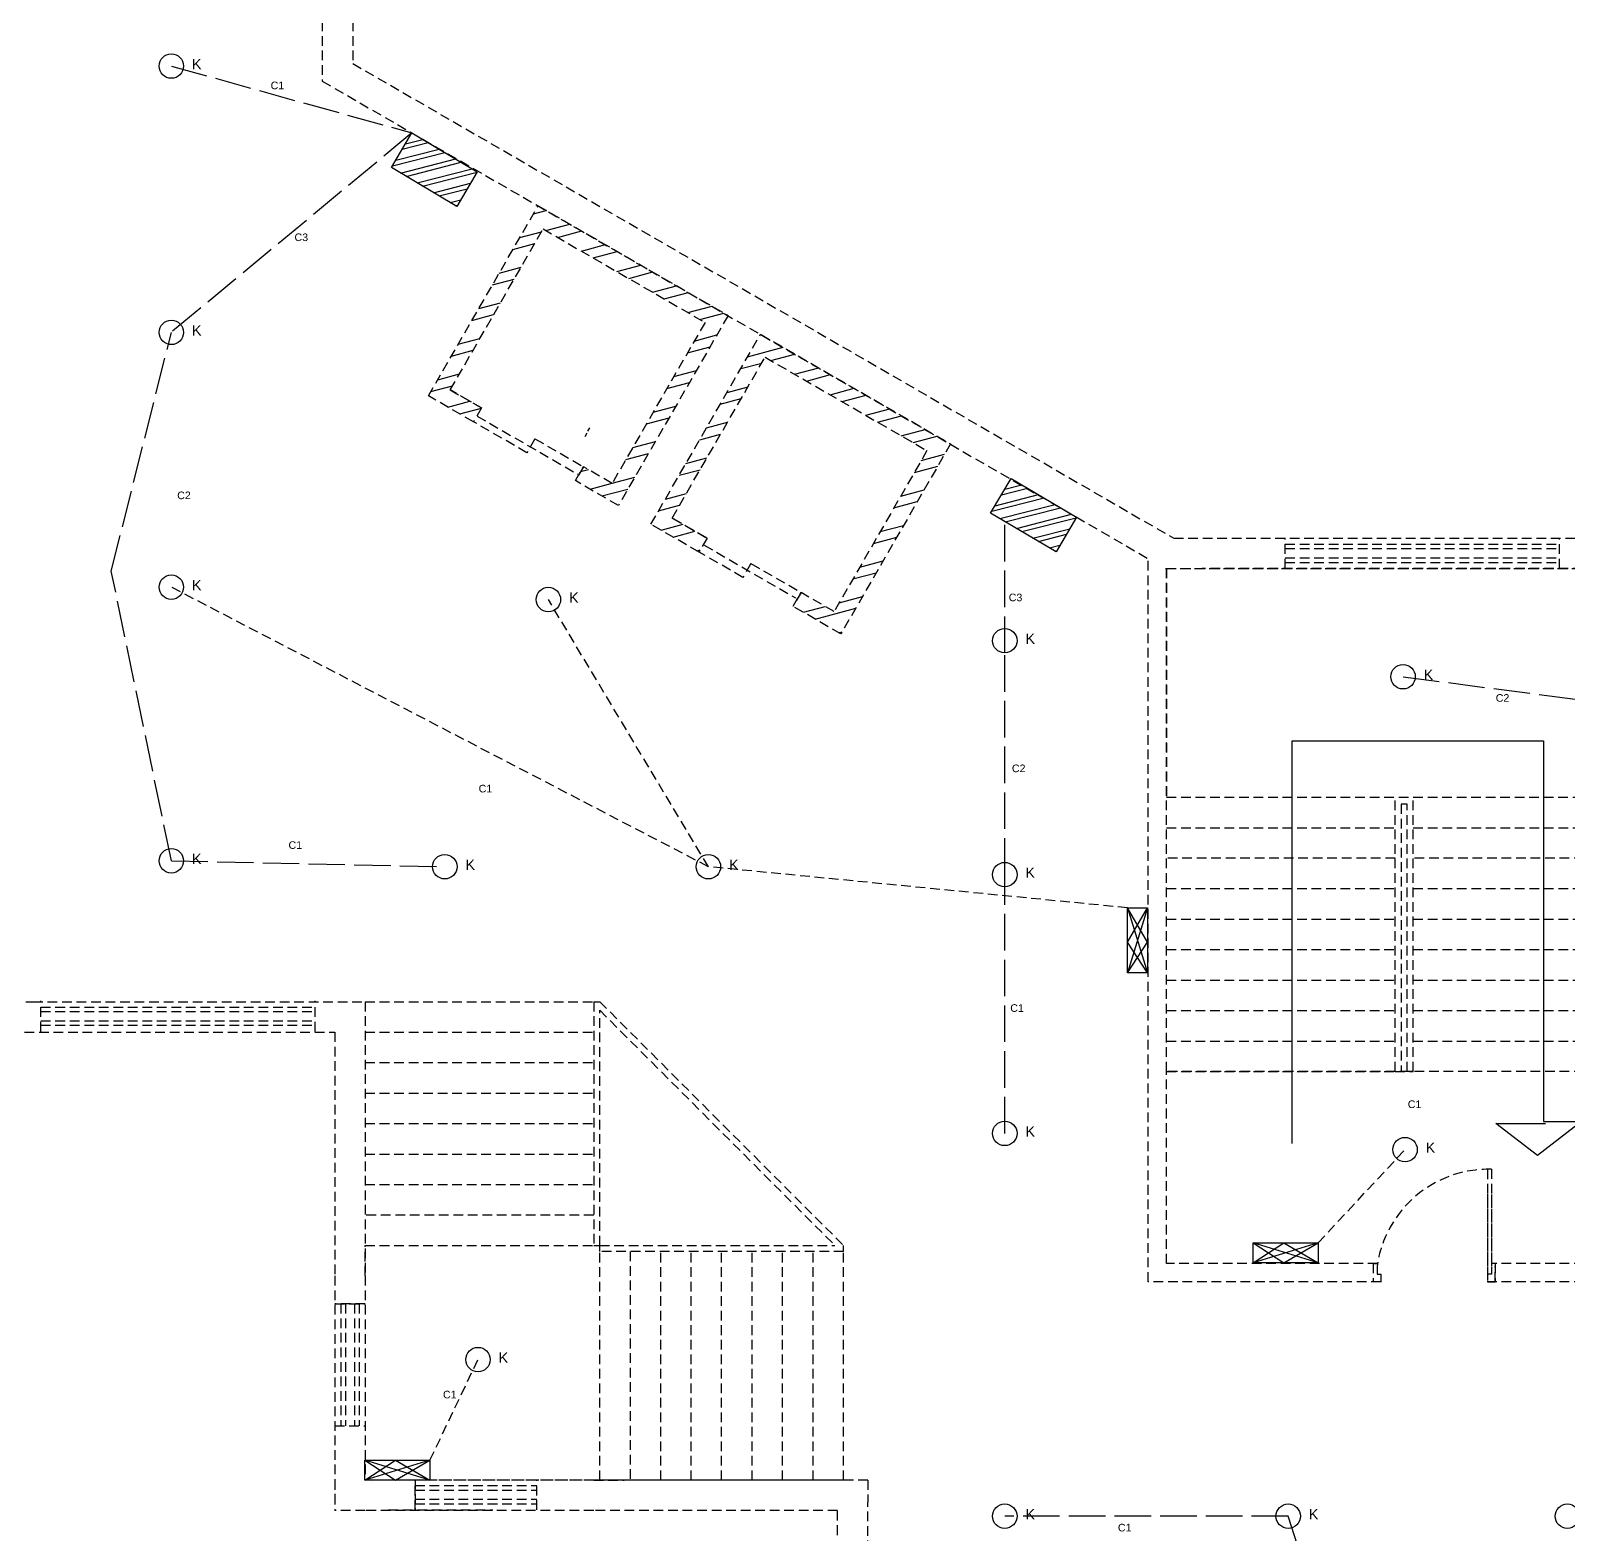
# Model space of a CAD drawing. Header units: millimetres. Extents: x 5814 to 14117, y 764 to 2474.
# Drawn here: x 6483 to 6987, y 1276 to 1769 of the extents above; entities that cross this region are included whole.
import ezdxf

# ---------------------------------------------------------------- set-up
doc = ezdxf.new("R2010")
doc.units = ezdxf.units.MM
doc.linetypes.add('ACAD_ISO02W100', pattern=[15, 12, -3])
doc.linetypes.add('HIDDEN2', pattern=[4.7625, 3.175, -1.5875])
doc.layers.get('0').update_dxf_attribs({"linetype": 'HIDDEN2'})
for name, color, linetype in [('conduit', 7, 'ACAD_ISO02W100'), ('CONT_35', 250, 'Continuous'), ('emfittings', 7, 'Continuous'), ('fittings', 7, 'Continuous'), ('windows', 40, 'Continuous')]:
    doc.layers.add(name, color=color, linetype=linetype)
doc.layers.add('emconduit', color=1, linetype='HIDDEN2', plot=False)
doc.styles.get("Standard").update_dxf_attribs({"font": 'arial.ttf', "height": 4})

msp = doc.modelspace()

# ---------------------------------------------------------------- hatches: boundary and pattern name
h = msp.add_hatch()
h.set_pattern_fill('ANSI32', color=256, angle=-30)
h.set_pattern_definition([(15, (7371.081, 949.799), (-2.46525, 9.20044), []), (15, (7374.969, 947.554), (-2.46525, 9.20044), [])])
h.paths.add_polyline_path([(6723.784, 1662.188), (6776.921, 1631.51), (6746.446, 1578.725), (6735.59, 1584.993), (6732.955, 1580.429), (6748.661, 1571.361), (6784.661, 1633.715), (6722.308, 1669.715), (6686.308, 1607.361), (6702.101, 1598.243), (6704.736, 1602.807), (6693.309, 1609.404)])
h.paths.add_polyline_path([(6711.66, 1675.863), (6649.306, 1711.863), (6613.306, 1649.509), (6628.109, 1640.962), (6630.744, 1645.526), (6620.46, 1651.464), (6650.935, 1704.248), (6704.072, 1673.569), (6673.597, 1620.785), (6664.169, 1626.228), (6661.534, 1621.664), (6675.66, 1613.509)])
at = {"layer": 'fittings'}
h = msp.add_hatch(dxfattribs=at)
h.set_pattern_fill('ANSI32', color=256, scale=0.468168, angle=149.32554)
h.set_pattern_definition([(194.32554, (8079.4053, 1462.6648), (1.103369, -4.320639), []), (194.32554, (8077.5973, 1463.737), (1.103369, -4.320639), [])])
h.paths.add_polyline_path([(6622.598, 1711.65), (6629.346, 1723.027), (6607.887, 1735.756), (6601.139, 1724.379)])
h = msp.add_hatch(dxfattribs=at)
h.set_pattern_fill('ANSI32', color=256, scale=0.468168, angle=149.32554)
h.set_pattern_definition([(194.32554, (8276.0825, 1349.3063), (1.103369, -4.320639), []), (194.32554, (8274.2745, 1350.3787), (1.103369, -4.320639), [])])
h.paths.add_polyline_path([(6819.275, 1598.292), (6826.024, 1609.669), (6804.564, 1622.398), (6797.816, 1611.02)])

# ---------------------------------------------------------------- linework, layer by layer
for p, q in [((6578.437, 1824.702), (6578.437, 1752.779)), ((6588.437, 1824.702), (6588.437, 1758.552)), ((6588.437, 1758.552), (6857.889, 1602.799)), ((6578.437, 1752.779), (6849.53, 1596.081)), ((6620.46, 1651.464), (6630.744, 1645.526)), ((6620.46, 1651.464), (6630.744, 1645.526)), ((6630.744, 1645.526), (6628.109, 1640.962)), ((6645.634, 1630.844), (6628.109, 1640.962)), ((6629.256, 1642.869), (6662.288, 1623.798)), ((6648.269, 1635.408), (6645.634, 1630.844)), ((6648.269, 1635.408), (6664.169, 1626.228)), ((6661.534, 1621.664), (6664.169, 1626.228)), ((6664.169, 1626.228), (6661.534, 1621.664)), ((6693.309, 1609.404), (6704.736, 1602.807)), ((6704.736, 1602.807), (6702.101, 1598.243)), ((6703.741, 1600.529), (6733.785, 1583.183)), ((6716.524, 1589.916), (6702.101, 1598.243)), ((6719.159, 1594.48), (6716.524, 1589.916)), ((6719.159, 1594.48), (6735.59, 1584.993)), ((6855.209, 1592.799), (7011.53, 1592.799)), ((6855.209, 1592.799), (6905.209, 1592.799)), ((6855.209, 1592.799), (7011.505, 1592.799)), ((6855.209, 1592.799), (6905.209, 1592.799)), ((6855.53, 1592.799), (6855.53, 1517.799)), ((7011.209, 1592.799), (6867.209, 1592.799)), ((6984.497, 1592.866), (6984.497, 1592.884)), ((6732.955, 1580.429), (6735.59, 1584.993)), ((6735.59, 1584.993), (6732.955, 1580.429)), ((6855.53, 1517.799), (7011.53, 1517.799)), ((6930.53, 1427.799), (6930.53, 1517.799)), ((6934.53, 1515.498), (6932.53, 1515.498)), ((6932.53, 1515.498), (6932.53, 1427.799)), ((6934.53, 1427.799), (6934.53, 1515.498)), ((6936.53, 1427.799), (6936.53, 1517.799)), ((6855.53, 1507.799), (6930.53, 1507.799)), ((6936.53, 1507.799), (7011.53, 1507.799)), ((6930.53, 1497.799), (6855.53, 1497.799)), ((7011.53, 1497.799), (6936.53, 1497.799)), ((6855.53, 1487.799), (6930.53, 1487.799)), ((6936.53, 1487.799), (7011.53, 1487.799)), ((6855.53, 1477.799), (6930.53, 1477.799)), ((6936.53, 1477.799), (7011.53, 1477.799)), ((6855.53, 1467.799), (6930.53, 1467.799)), ((6936.53, 1467.799), (7011.53, 1467.799)), ((6855.53, 1457.799), (6930.53, 1457.799)), ((6936.53, 1457.799), (7011.53, 1457.799)), ((6476.437, 1450.702), (6483.544, 1450.702)), ((6483.544, 1450.702), (6592.53, 1450.702)), ((6592.53, 1450.702), (6592.53, 1360.702)), ((6592.53, 1450.702), (6667.53, 1450.702)), ((6592.53, 1450.702), (6592.53, 1360.702)), ((6667.53, 1450.702), (6667.53, 1370.702)), ((6667.53, 1450.702), (6669.53, 1450.702)), ((6669.53, 1450.702), (6749.53, 1370.702)), ((6669.53, 1370.702), (6669.53, 1447.874)), ((6669.53, 1447.874), (6746.702, 1370.702)), ((6855.53, 1447.799), (6930.53, 1447.799)), ((6936.53, 1447.799), (7011.53, 1447.799)), ((6480.758, 1440.702), (6582.53, 1440.702)), ((6576.088, 1440.953), (6576.088, 1440.97)), ((6582.53, 1440.702), (6582.53, 1360.702)), ((6592.53, 1440.702), (6667.53, 1440.702)), ((6606.088, 1440.953), (6606.088, 1440.97)), ((6855.53, 1437.799), (6930.53, 1437.799)), ((6936.53, 1437.799), (7011.53, 1437.799)), ((6592.53, 1430.702), (6667.53, 1430.702)), ((6855.53, 1427.799), (6930.53, 1427.799)), ((6930.53, 1427.799), (6936.53, 1427.799)), ((6936.53, 1427.799), (6934.53, 1427.799)), ((6592.53, 1420.702), (6667.53, 1420.702)), ((6592.53, 1410.702), (6667.53, 1410.702)), ((6592.53, 1400.702), (6667.53, 1400.702)), ((6592.53, 1390.702), (6667.53, 1390.702)), ((6667.53, 1380.702), (6592.53, 1380.702)), ((6592.53, 1360.702), (6592.53, 1370.702)), ((6592.53, 1360.702), (6592.53, 1370.702)), ((6592.53, 1370.702), (6667.53, 1370.702)), ((6667.53, 1370.702), (6669.53, 1370.702)), ((6669.53, 1370.702), (6746.702, 1370.702)), ((6669.53, 1368.702), (6669.53, 1370.702)), ((6749.53, 1368.702), (6669.53, 1368.702)), ((6669.53, 1293.702), (6669.53, 1368.702)), ((6679.53, 1368.702), (6679.53, 1293.702)), ((6689.53, 1293.702), (6689.53, 1368.702)), ((6699.53, 1293.702), (6699.53, 1368.702)), ((6709.53, 1293.702), (6709.53, 1368.702)), ((6719.53, 1293.702), (6719.53, 1368.702)), ((6729.53, 1293.702), (6729.53, 1368.702)), ((6739.53, 1293.702), (6739.53, 1368.702)), ((6749.53, 1368.702), (6749.53, 1370.702)), ((6749.53, 1293.702), (6749.53, 1368.702)), ((6963.398, 1364.773), (6962.148, 1364.773)), ((6963.398, 1358.765), (6963.398, 1363.765)), ((6582.53, 1360.702), (6582.53, 1285.702)), ((6592.53, 1360.702), (6592.53, 1293.702)), ((6592.53, 1360.702), (6592.53, 1293.702)), ((6925.878, 1358.765), (6925.878, 1358.7)), ((6960.898, 1358.765), (6963.398, 1358.765)), ((6960.898, 1358.765), (6963.398, 1358.765)), ((6582.562, 1351.519), (6592.562, 1351.519)), ((6582.53, 1293.702), (6582.53, 1283.702)), ((6667.53, 1293.702), (6592.53, 1293.702)), ((6667.53, 1293.702), (6592.53, 1293.702)), ((6749.53, 1293.702), (6592.53, 1293.702)), ((6608.925, 1283.912), (6608.925, 1293.912)), ((6667.53, 1293.702), (6677.53, 1293.702)), ((6757.53, 1293.702), (6667.53, 1293.702)), ((6667.53, 1293.702), (6677.53, 1293.702)), ((6757.53, 1293.702), (6667.53, 1293.702)), ((6739.53, 1293.702), (6739.53, 1294.496)), ((6757.53, 1293.702), (6757.53, 1286.496)), ((6757.53, 1208.799), (6757.53, 1286.496)), ((6592.53, 1283.702), (6582.53, 1283.702)), ((6667.53, 1283.702), (6592.53, 1283.702)), ((6600.138, 1283.912), (6634.473, 1283.912)), ((6747.53, 1283.702), (6667.53, 1283.702)), ((6747.53, 1275.702), (6747.53, 1283.702))]:
    msp.add_line(p, q)
at = {"color": 31, "true_color": 0xfecc66}
for p, q in [((6894.497, 1592.866), (6894.497, 1602.866)), ((6984.497, 1592.866), (6984.497, 1602.866)), ((6486.088, 1440.953), (6486.088, 1450.953)), ((6576.088, 1440.953), (6576.088, 1450.953)), ((6592.562, 1351.519), (6582.562, 1351.519)), ((6582.562, 1311.521), (6592.562, 1311.521)), ((6608.925, 1293.912), (6608.925, 1283.912)), ((6648.924, 1283.912), (6648.924, 1293.912))]:
    msp.add_line(p, q, dxfattribs=at)
at = {"color": 215, "true_color": 0xa953a0}
for p, q in [((6960.898, 1395.689), (6960.898, 1358.765)), ((6962.148, 1395.711), (6962.148, 1361.265)), ((6960.898, 1387.516), (6960.898, 1358.765)), ((6962.148, 1387.48), (6962.148, 1361.265)), ((6923.378, 1364.77), (6924.781, 1364.773)), ((6923.378, 1364.773), (6923.378, 1358.765)), ((6924.628, 1363.765), (6924.628, 1361.265)), ((6963.398, 1364.766), (6962.148, 1364.766)), ((6963.398, 1364.773), (6963.398, 1358.765)), ((6925.878, 1358.765), (6923.378, 1358.765)), ((6924.628, 1361.265), (6925.878, 1361.265)), ((6925.878, 1361.265), (6925.878, 1358.765)), ((6962.148, 1361.265), (6960.898, 1361.265)), ((6962.148, 1361.265), (6960.898, 1361.265)), ((6960.898, 1358.765), (6963.398, 1358.765))]:
    msp.add_line(p, q, dxfattribs=at)
for points in [[(6628.109, 1640.962), (6613.306, 1649.509), (6649.306, 1711.863), (6711.66, 1675.863), (6675.66, 1613.509), (6661.534, 1621.664)], [(6630.744, 1645.526), (6620.46, 1651.464), (6650.935, 1704.248), (6704.072, 1673.569), (6673.597, 1620.785), (6664.169, 1626.228)], [(6702.101, 1598.243), (6686.308, 1607.361), (6722.308, 1669.715), (6784.661, 1633.715), (6748.661, 1571.361), (6732.955, 1580.429)], [(6704.736, 1602.807), (6693.309, 1609.404), (6723.784, 1662.188), (6776.921, 1631.51), (6746.446, 1578.725), (6735.59, 1584.993)], [(6857.889, 1602.799), (7011.53, 1602.799)], [(6925.878, 1358.799), (6849.53, 1358.799), (6849.53, 1596.081)], [(6924.786, 1364.799), (6855.53, 1364.799), (6855.53, 1427.799)], [(7011.53, 1364.799), (6962.148, 1364.799)], [(7011.53, 1358.799), (6960.898, 1358.799)], [(6582.562, 1311.521), (6592.562, 1311.521)], [(6648.924, 1283.912), (6648.924, 1293.912)]]:
    msp.add_lwpolyline(points)
at = {"color": 31, "true_color": 0xfecc66}
for points in [[(6894.497, 1600.866), (6984.497, 1600.866)], [(6894.497, 1599.366), (6984.497, 1599.366)], [(6894.497, 1596.366), (6984.497, 1596.366)], [(6894.497, 1594.866), (6984.497, 1594.866)], [(6486.088, 1448.953), (6576.088, 1448.953)], [(6486.088, 1447.453), (6576.088, 1447.453)], [(6486.088, 1444.453), (6576.088, 1444.453)], [(6486.088, 1442.953), (6576.088, 1442.953)], [(6584.562, 1351.519), (6584.562, 1311.521)], [(6586.062, 1351.519), (6586.062, 1311.521)], [(6589.062, 1351.519), (6589.062, 1311.521)], [(6590.562, 1351.519), (6590.562, 1311.521)], [(6608.925, 1291.912), (6648.924, 1291.912)], [(6608.925, 1290.412), (6648.924, 1290.412)], [(6608.925, 1287.412), (6648.924, 1287.412)], [(6608.925, 1285.912), (6648.924, 1285.912)]]:
    msp.add_lwpolyline(points, dxfattribs=at)
msp.add_lwpolyline([(7011.53, 1427.799), (6855.53, 1427.799), (6855.53, 1592.799), (7011.53, 1592.799)], close=True)
at = {"color": 215, "true_color": 0xa953a0}
msp.add_arc((6961.298, 1358.703), 37.018, 88.68502, 172.1411, dxfattribs=at)
at = {"layer": 'conduit'}
for p, q in [((6528.925, 1757.704), (6607.887, 1735.756)), ((6607.887, 1735.756), (6528.925, 1670.323)), ((6509.226, 1591.987), (6528.925, 1670.323)), ((6802.456, 1565.144), (6802.456, 1608.268)), ((6528.925, 1496.927), (6509.226, 1591.987)), ((6802.456, 1492.394), (6802.456, 1565.144)), ((6933.16, 1557.32), (6998.049, 1548.873)), ((6528.925, 1496.927), (6618.667, 1494.989)), ((6802.456, 1407.473), (6802.456, 1492.394)), ((6895.464, 1281.874), (6802.456, 1281.874)), ((6935.155, 1158.11), (6895.464, 1281.874))]:
    msp.add_line(p, q, dxfattribs=at)
at = {"layer": 'CONT_35', "ltscale": 3}
for p, q in [((6665.613, 1637.865), (6666.279, 1639.019)), ((6665.243, 1637.225), (6664.577, 1636.071))]:
    msp.add_line(p, q, dxfattribs=at)
at = {"layer": 'emconduit'}
for p, q in [((6705.181, 1494.989), (6528.925, 1586.72)), ((6705.181, 1494.989), (6652.669, 1582.653)), ((6842.712, 1481.502), (6705.181, 1494.989)), ((6905.297, 1371.566), (6933.819, 1402.159)), ((6613.783, 1300.257), (6629.567, 1333.261))]:
    msp.add_line(p, q, dxfattribs=at)
at = {"layer": 'emfittings'}
for p, q in [((6849.251, 1470.224), (6842.712, 1481.502)), ((6842.712, 1481.502), (6849.251, 1460.195)), ((6842.712, 1470.224), (6849.251, 1481.502)), ((6849.251, 1481.502), (6842.712, 1460.195)), ((6842.712, 1460.195), (6849.251, 1470.224)), ((6849.251, 1460.195), (6842.712, 1470.224)), ((6883.991, 1371.566), (6894.019, 1365.027)), ((6905.297, 1371.566), (6883.991, 1365.027)), ((6883.991, 1365.027), (6894.019, 1371.566)), ((6905.297, 1365.027), (6883.991, 1371.566)), ((6894.019, 1365.027), (6905.297, 1371.566)), ((6894.019, 1371.566), (6905.297, 1365.027)), ((6592.477, 1300.257), (6602.505, 1293.717)), ((6613.783, 1300.257), (6592.477, 1293.717)), ((6592.477, 1293.717), (6602.505, 1300.257)), ((6613.783, 1293.717), (6592.477, 1300.257)), ((6602.505, 1293.717), (6613.783, 1300.257)), ((6602.505, 1300.257), (6613.783, 1293.717))]:
    msp.add_line(p, q, dxfattribs=at)
for points in [[(6842.712, 1460.195), (6842.712, 1481.502), (6849.251, 1481.502), (6849.251, 1460.195)], [(6883.991, 1371.566), (6905.297, 1371.566), (6905.297, 1365.027), (6883.991, 1365.027)], [(6592.477, 1300.257), (6613.783, 1300.257), (6613.783, 1293.717), (6592.477, 1293.717)]]:
    msp.add_lwpolyline(points, close=True, dxfattribs=at)
at = {"layer": 'fittings'}
for p, q in [((6896.802, 1404.153), (6896.802, 1536.275)), ((6896.802, 1536.275), (6979.285, 1536.275)), ((6979.285, 1536.275), (6979.285, 1411.348)), ((6977.321, 1400.229), (6963.574, 1410.694)), ((6963.574, 1410.694), (6979.939, 1410.694)), ((6991.723, 1411.348), (6977.321, 1400.229)), ((6979.285, 1411.348), (6991.723, 1411.348))]:
    msp.add_line(p, q, dxfattribs=at)
for points in [[(6622.598, 1711.65), (6601.139, 1724.379), (6607.887, 1735.756), (6629.346, 1723.027)], [(6819.275, 1598.292), (6797.816, 1611.02), (6804.564, 1622.398), (6826.024, 1609.669)]]:
    msp.add_lwpolyline(points, close=True, dxfattribs=at)
for centre in [(6528.925, 1757.704), (6528.925, 1670.323), (6528.925, 1586.72), (6652.669, 1582.653), (6802.456, 1569.157), (6933.16, 1557.32), (6528.925, 1496.927), (6618.667, 1494.989), (6705.181, 1494.989), (6802.456, 1492.394), (6802.456, 1407.473), (6933.819, 1402.159), (6629.567, 1333.261), (6802.456, 1281.874), (6895.464, 1281.874), (6987.109, 1281.874)]:
    msp.add_circle(centre, 4.013, dxfattribs=at)
at = {"layer": 'windows'}
for p, q in [((6849.705, 1462.234), (6849.722, 1462.234)), ((6886.03, 1364.573), (6886.03, 1364.556)), ((6594.516, 1293.264), (6594.516, 1293.247))]:
    msp.add_line(p, q, dxfattribs=at)

# ---------------------------------------------------------------- texts
at = {"layer": 'conduit'}
for s, p in [('C1', (6561.509, 1750.099)), ('C3', (6569.35, 1700.28)), ('C2', (6530.847, 1615.596)), ('C3', (6803.756, 1582.098)), ('C2', (6963.577, 1549.117)), ('C2', (6804.787, 1526.016)), ('C1', (6629.779, 1519.367)), ('C1', (6567.38, 1500.84)), ('C1', (6804.253, 1447.369)), ('C1', (6934.716, 1415.809)), ('C1', (6618.069, 1320.535)), ('C1', (6839.577, 1276.878))]:
    msp.add_text(s, height=2.5, dxfattribs=at).set_placement(p)
at = {"layer": 'fittings'}
for p in [(6535.689, 1756.651), (6535.689, 1756.651), (6535.689, 1756.651), (6535.689, 1669.27), (6535.689, 1669.27), (6535.689, 1669.27), (6535.689, 1585.667), (6535.689, 1585.667), (6535.689, 1585.667), (6659.433, 1581.6), (6659.433, 1581.6), (6659.433, 1581.6), (6809.22, 1568.104), (6809.22, 1568.104), (6809.22, 1568.104), (6939.923, 1556.267), (6535.689, 1495.874), (6535.689, 1495.874), (6535.689, 1495.874), (6625.431, 1493.936), (6625.431, 1493.936), (6625.431, 1493.936), (6711.944, 1493.936), (6711.944, 1493.936), (6711.944, 1493.936), (6809.22, 1491.341), (6809.22, 1491.341), (6809.22, 1491.341), (6809.22, 1406.42), (6809.22, 1406.42), (6809.22, 1406.42), (6940.583, 1401.106), (6636.331, 1332.208), (6636.331, 1332.208), (6636.331, 1332.208), (6809.22, 1280.822), (6809.22, 1280.822), (6809.22, 1280.822), (6902.227, 1280.822), (6902.227, 1280.822), (6902.227, 1280.822)]:
    msp.add_text('K', height=3.387, dxfattribs=at).set_placement(p)

doc.saveas('drawing.dxf')
